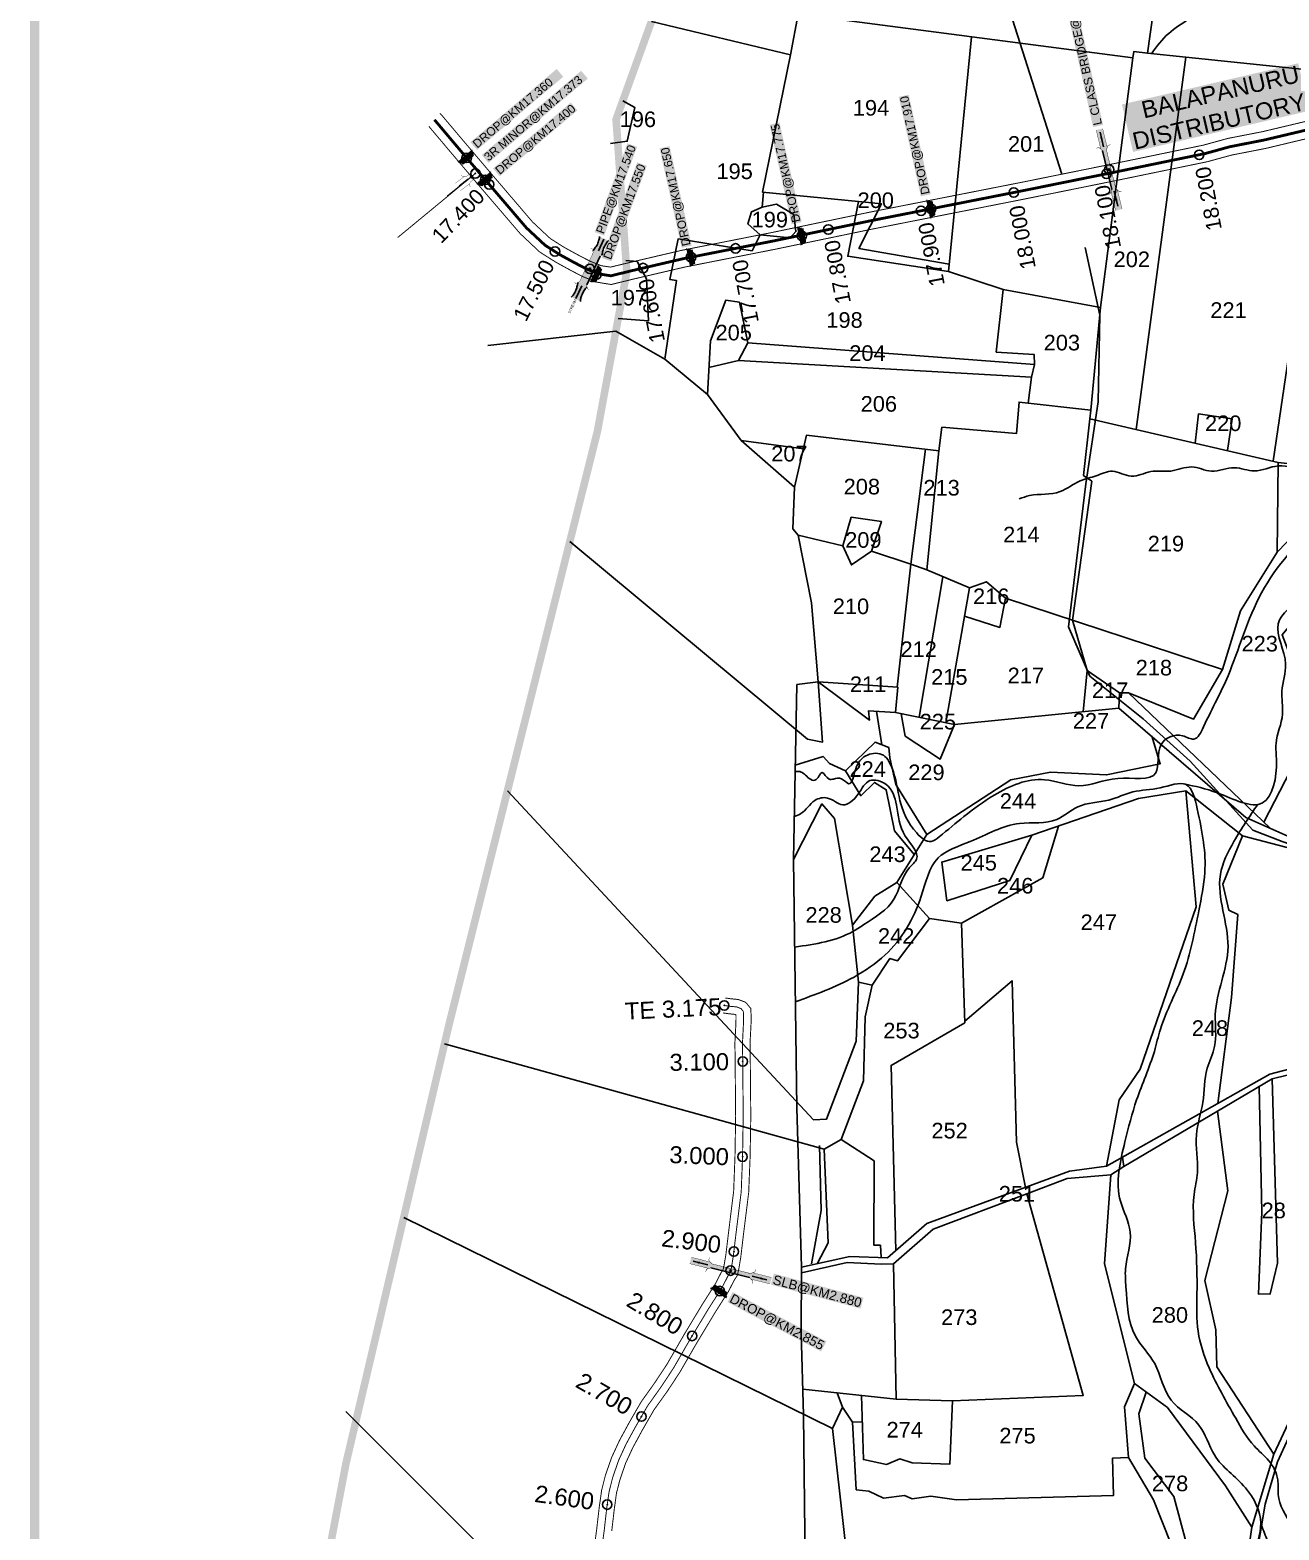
# Model space of a CAD drawing. Header units: inches. Extents: x 198958 to 218693, y 1596361 to 1611769.
# Drawn here: x 199244 to 200565, y 1605971 to 1607558 of the extents above; entities that cross this region are included whole.
import ezdxf
from ezdxf.enums import TextEntityAlignment as Align

# ---------------------------------------------------------------- set-up
doc = ezdxf.new("R2010")
doc.units = ezdxf.units.IN
doc.header["$LTSCALE"] = 15
doc.header["$MEASUREMENT"] = 0
doc.header["$PDMODE"] = 32
doc.header["$PDSIZE"] = 10
for name, pattern in [('ACAD_ISO02W100', [15, 12, -3]), ('ACAD_ISO03W100', [30, 12, -18]), ('HIDDEN2', [0.1875, 0.125, -0.0625])]:
    doc.linetypes.add(name, pattern=pattern)
for name, color, linetype in [('CANAL1', 7, 'Continuous'), ('CSMark', 72, 'Continuous'), ('PLOT NO', 7, 'Continuous'), ('PLOTS', 7, 'Continuous'), ('ROADS', 1, 'Continuous'), ('STREAMS', 4, 'Continuous'), ('STRUCTURE', 5, 'Continuous'), ('text2', 7, 'Continuous'), ('VILLAGE BOUNDAY', 5, 'Continuous'), ('VILLAGE BOUNDRY', 5, 'Continuous')]:
    doc.layers.add(name, color=color, linetype=linetype)
doc.styles.get("Standard").update_dxf_attribs({"font": 'arial.ttf'})
doc.dimstyles.get("Standard").update_dxf_attribs({"dimtxt": 0.18, "dimasz": 0.18, "dimexe": 0.18, "dimexo": 0.0625, "dimgap": 0.09, "dimtad": 0, "dimtih": 1, "dimtoh": 1, "dimdec": 4, "dimzin": 0, "dimdsep": 46, "dimtxsty": 'Standard', "dimcen": 0.09, "dimadec": 0, "dimazin": 0, "dimtfac": 1, "dimtdec": 4, "dimtofl": 0, "dimtmove": 0, "dimatfit": 3, "dimfxl": 1, "dimtolj": 1, "dimtzin": 0, "dimarcsym": 0})

# ---------------------------------------------------------------- blocks, each defined once
blk = doc.blocks.new('DROP')
h = blk.add_hatch()
h.set_pattern_fill('ANSI31', color=1, scale=10, angle=45)
h.set_pattern_definition([(90, (-324.4107, -25.7687), (-1.25, 0), [])])
h.paths.add_polyline_path([(-9.9, -4.3), (-13.8, 4.1), (13.8, 4.1), (10.2, -4.3)])
at = {"layer": 'STRUCTURE', "color": 5, "const_width": 0.49}
blk.add_lwpolyline([(-9.9, -4.3), (-13.8, 4.1), (13.8, 4.1), (10.2, -4.3), (-9.9, -4.3)], dxfattribs=at)
at = {"layer": 'STRUCTURE', "color": 5}
blk.add_circle((0, 0), 1.33, dxfattribs=at)
blk = doc.blocks.new('SLB')
at = {"layer": 'STRUCTURE'}
h = blk.add_hatch(dxfattribs=at)
h.set_pattern_fill('DOTS', color=6, scale=20, angle=320.3722, style=0)
h.set_pattern_definition([(320.372247934, (-159.4327, -72.9564), (1.2786241598, 0.5641323054), [0, -1.25])])
h.paths.add_polyline_path([(769699.5, 1706871.1), (769699.5, 1706861.1), (769729.1, 1706861.1), (769732.1, 1706863.1), (769792.1, 1706863.1), (769795.1, 1706861.1), (769824.7, 1706861.1), (769824.7, 1706871.1), (769795.1, 1706871.1), (769792.1, 1706869.1), (769732.1, 1706869.1), (769729.1, 1706871.1)])
at = {"layer": 'STRUCTURE', "color": 6, "linetype": 'ACAD_ISO02W100', "ltscale": 0.5, "const_width": 0.5}
for points in [[(769699.5, 1706871.1), (769729.1, 1706871.1)], [(769795.1, 1706871.1), (769824.7, 1706871.1)], [(769699.5, 1706861.1), (769729.1, 1706861.1)], [(769795.1, 1706861.1), (769824.7, 1706861.1)]]:
    blk.add_lwpolyline(points, dxfattribs=at)
at = {"layer": 'STRUCTURE', "color": 6, "const_width": 0.628}
for points in [[(769726.1, 1706877.1), (769726.1, 1706873.1), (769732.1, 1706869.1), (769792.1, 1706869.1), (769798.1, 1706873.1), (769798.1, 1706877.1)], [(769726.1, 1706855.1), (769726.1, 1706859.1), (769732.1, 1706863.1), (769792.1, 1706863.1), (769798.1, 1706859.1), (769798.1, 1706855.1)]]:
    blk.add_lwpolyline(points, dxfattribs=at)
at = {"layer": 'STRUCTURE', "color": 6}
blk.add_lwpolyline([(769732.1, 1706863.1), (769792.1, 1706863.1)], dxfattribs=at)
blk.add_lwpolyline([(769732.1, 1706863.1), (769792.1, 1706863.1)], dxfattribs=at)
at = {"layer": 'STRUCTURE', "color": 0}
blk.add_circle((769762.1, 1706866.1), 1.24, dxfattribs=at)
for points in [[(769703.8, 1706866), (769726.7, 1706866)], [(769818.6, 1706865.8), (769795.7, 1706865.8)]]:
    blk.add_leader(points, dimstyle='Standard', override={"dimasz": 10, "dimgap": 0.09, "dimtad": 0}, dxfattribs=at)
blk = doc.blocks.new('SP')
at = {"layer": 'STRUCTURE'}
h = blk.add_hatch(dxfattribs=at)
h.set_pattern_fill('DASH', color=256, scale=8, style=0)
edge = h.paths.add_edge_path()
edge.add_spline(control_points=[(769825.7, 1706742.1), (769825.3, 1706741.8), (769823.8, 1706740.8), (769820.9, 1706740.3), (769817, 1706739.7), (769811.4, 1706738.9), (769804, 1706739.7), (769798.4, 1706741), (769795.6, 1706741.6)], knot_values=[0, 0, 0, 0, 1.613557, 5.24513, 8.624976, 13.470124, 22.190216, 30.746377, 30.746377, 30.746377, 30.746377], degree=3, periodic=0)
edge.add_line((769795.6, 1706741.6), (769792.6, 1706739.6))
edge.add_line((769792.6, 1706739.6), (769732.6, 1706739.6))
edge.add_line((769732.6, 1706739.6), (769729.6, 1706741.6))
edge.add_spline(control_points=[(769729.6, 1706741.6), (769726.9, 1706740.9), (769721.3, 1706739.5), (769713.9, 1706738.5), (769708.3, 1706739.1), (769704.4, 1706739.6), (769701.5, 1706740), (769700, 1706741), (769699.5, 1706741.3)], knot_values=[0, 0, 0, 0, 8.556161, 17.276253, 22.121402, 25.501247, 29.13282, 30.746377, 30.746377, 30.746377, 30.746377], degree=3, periodic=0)
edge.add_line((769699.5, 1706741.3), (769699.5, 1706722.1))
edge.add_spline(control_points=[(769699.5, 1706722.1), (769700, 1706722.4), (769701.4, 1706723.4), (769704.3, 1706724), (769708.2, 1706724.5), (769713.8, 1706725.3), (769721.2, 1706724.5), (769726.8, 1706723.3), (769729.6, 1706722.6)], knot_values=[0, 0, 0, 0, 1.613557, 5.24513, 8.624976, 13.470124, 22.190216, 30.746377, 30.746377, 30.746377, 30.746377], degree=3, periodic=0)
edge.add_line((769729.6, 1706722.6), (769732.6, 1706724.6))
edge.add_line((769732.6, 1706724.6), (769792.6, 1706724.6))
edge.add_line((769792.6, 1706724.6), (769795.6, 1706722.6))
edge.add_spline(control_points=[(769795.6, 1706722.6), (769798.4, 1706723.3), (769803.9, 1706724.8), (769811.3, 1706725.8), (769817, 1706725.1), (769820.9, 1706724.7), (769823.8, 1706724.2), (769825.2, 1706723.3), (769825.7, 1706723)], knot_values=[0, 0, 0, 0, 8.556161, 17.276253, 22.121402, 25.501247, 29.13282, 30.746377, 30.746377, 30.746377, 30.746377], degree=3, periodic=0)
edge.add_line((769825.7, 1706723), (769825.7, 1706742.1))
h.paths.add_polyline_path([(769764.2, 1706732.1, -1), (769761.1, 1706732.1, -1)], flags=0)
h.paths.add_polyline_path([(769761.1, 1706732.1, 1), (769764.2, 1706732.1, 1)], flags=16)
at = {"layer": 'STRUCTURE', "const_width": 0.628}
for points in [[(769726.6, 1706747.6), (769726.6, 1706743.6), (769732.6, 1706739.6), (769792.6, 1706739.6), (769798.6, 1706743.6), (769798.6, 1706747.6)], [(769726.6, 1706716.6), (769726.6, 1706720.6), (769732.6, 1706724.6), (769792.6, 1706724.6), (769798.6, 1706720.6), (769798.6, 1706716.6)]]:
    blk.add_lwpolyline(points, dxfattribs=at)
at = {"layer": 'STRUCTURE', "color": 3}
blk.add_lwpolyline([(769732.6, 1706724.6), (769792.6, 1706724.6)], dxfattribs=at)
blk.add_lwpolyline([(769732.6, 1706724.6), (769792.6, 1706724.6)], dxfattribs=at)
at = {"layer": 'STRUCTURE', "color": 0}
blk.add_circle((769762.6, 1706732.1), 1.55, dxfattribs=at)
at = {"layer": 'STRUCTURE'}
for points in [[(769699.5, 1706741.3), (769700.9, 1706740.5), (769704.4, 1706739.6), (769707.8, 1706739.2), (769712.6, 1706738.8), (769721.3, 1706739.7), (769729.6, 1706741.6)], [(769825.7, 1706742.1), (769824.3, 1706741.3), (769820.8, 1706740.3), (769817.5, 1706739.8), (769812.7, 1706739.2), (769804, 1706739.9), (769795.6, 1706741.6)], [(769699.5, 1706722.1), (769700.9, 1706723), (769704.4, 1706724), (769707.7, 1706724.5), (769712.5, 1706725), (769721.2, 1706724.4), (769729.6, 1706722.6)], [(769825.7, 1706723), (769824.3, 1706723.8), (769820.8, 1706724.7), (769817.4, 1706725.1), (769812.6, 1706725.5), (769803.9, 1706724.6), (769795.6, 1706722.6)]]:
    blk.add_spline(points, degree=3, dxfattribs=at)
at = {"layer": 'STRUCTURE', "color": 0}
blk.add_text('STREAM', height=5, dxfattribs=at).set_placement((769684.3, 1706732.1), align=Align.MIDDLE_CENTER)
for points in [[(769727.4, 1706732.1), (769700.8, 1706732.1)], [(769824.4, 1706732.1), (769800.5, 1706732.1)]]:
    blk.add_leader(points, dimstyle='Standard', override={"dimasz": 10, "dimgap": 0.09, "dimtad": 0}, dxfattribs=at)
blk = doc.blocks.new('OT')
at = {"layer": 'STRUCTURE', "color": 190}
for points, const_width in [([(769751.4, 1706595.8), (769729.4, 1706595.8)], 0.5), ([(769775.2, 1706601.8), (769775.2, 1706597.8), (769769.2, 1706593.8), (769761.8, 1706593.8), (769754.4, 1706593.8), (769748.4, 1706597.8), (769748.4, 1706601.8)], 0.5), ([(769761.8, 1706593.8), (769761.8, 1706581)], 2.5), ([(769751.4, 1706579), (769729.4, 1706579)], 0.5), ([(769748.4, 1706573), (769748.4, 1706577), (769754.4, 1706581), (769761.8, 1706581), (769761.8, 1706581), (769761.8, 1706581), (769769.2, 1706581), (769775.2, 1706577), (769775.2, 1706573)], 0.5)]:
    blk.add_lwpolyline(points, dxfattribs=dict(at, const_width=const_width))
at = {"layer": 'STRUCTURE', "color": 0}
blk.add_circle((769761.8, 1706587.4), 1.87, dxfattribs=at)
blk.add_leader([(769732.6, 1706587.4), (769753.8, 1706587.4)], dimstyle='Standard', override={"dimasz": 10, "dimgap": 0.09, "dimtad": 0}, dxfattribs=at)

msp = doc.modelspace()

# ---------------------------------------------------------------- linework, layer by layer
at = {"layer": 'CANAL1', "color": 3, "linetype": 'HIDDEN2', "ltscale": 4, "true_color": 0x00ff00, "const_width": 3}
msp.add_lwpolyline([(199671.6, 1607462.7), (199672.2, 1607462.1), (199694.6, 1607435.5), (199717.6, 1607408.4), (199723.2, 1607401.8), (199768.8, 1607348.5), (199788.6, 1607330), (199804.5, 1607319.9), (199819.1, 1607311.9), (199832.1, 1607305.1), (199845.6, 1607299.7), (199858.1, 1607297.7), (199880.7, 1607303.2), (199934.7, 1607315.8), (200030.3, 1607334.6), (200133.2, 1607356), (200294.3, 1607387.8), (200385.8, 1607406.3), (200390.3, 1607407.2), (200486.9, 1607427.1), (200512.6, 1607434.2), (200548.9, 1607441.3), (200603.3, 1607454.2)], dxfattribs=at)
at = {"layer": 'CANAL1', "color": 200, "const_width": 1}
for points in [[(199677.4, 1607469.6), (199678.8, 1607468.2), (199701.5, 1607441.3), (199730.1, 1607407.6), (199775.3, 1607354.7), (199794.1, 1607337.1), (199809.1, 1607327.6), (199823.4, 1607319.8), (199835.9, 1607313.3), (199848, 1607308.4), (199857.7, 1607306.9), (199878.6, 1607311.9), (199932.8, 1607324.6), (200028.5, 1607343.5), (200131.4, 1607364.9), (200292.6, 1607396.6), (200388.5, 1607416), (200484.7, 1607435.9), (200510.5, 1607443), (200547, 1607450.1), (200601.3, 1607463)], [(199665.7, 1607455.8), (199687.7, 1607429.7), (199716.4, 1607395.9), (199762.3, 1607342.3), (199783, 1607322.8), (199800, 1607312.1), (199814.9, 1607303.9), (199828.3, 1607296.9), (199843.1, 1607291), (199858.5, 1607288.5), (199882.7, 1607294.4), (199936.6, 1607307), (200032, 1607325.8), (200135, 1607347.2), (200296.1, 1607379), (200392.1, 1607398.4), (200489, 1607418.4), (200514.6, 1607425.4), (200550.9, 1607432.5), (200605.3, 1607445.5)], [(199859.1, 1605970.3), (199861.8, 1605993.5), (199861.9, 1605994.7), (199862.3, 1605997), (199864.1, 1606010.3), (199867.8, 1606024.6), (199873.8, 1606042), (199881.4, 1606058.4), (199891.6, 1606077.2), (199903.6, 1606098.1), (199917.8, 1606117.9), (199931.2, 1606138.3), (199949.1, 1606169.3), (199967.8, 1606200.4), (199982.5, 1606223.6), (199988.6, 1606235.4), (199991.9, 1606240.6), (199993.5, 1606247.6), (199995.6, 1606260.4), (199998.6, 1606285.8), (200003.9, 1606328.3), (200005.4, 1606366), (200006, 1606401.9), (200006.1, 1606408.9), (200005.6, 1606464.5), (200005.6, 1606466.9), (200005.6, 1606467.7), (200005.3, 1606485.6), (200006.4, 1606507.1), (200006.5, 1606514.5), (200006.1, 1606522.9), (200000.6, 1606529.4), (199992.9, 1606532.3), (199985.2, 1606533.1), (199979.2, 1606533.9)], [(199841.5, 1605959.3), (199843.2, 1605972.3), (199845.9, 1605995.5), (199846.1, 1605996.9), (199846.4, 1605999.2), (199848.4, 1606013.3), (199852.4, 1606029.2), (199859, 1606048), (199867.1, 1606065.6), (199877.6, 1606085), (199890.2, 1606106.8), (199904.6, 1606127), (199917.6, 1606146.7), (199935.3, 1606177.4), (199954.2, 1606208.8), (199968.6, 1606231.5), (199974.7, 1606243.4), (199976.9, 1606246.9), (199977.8, 1606250.7), (199979.8, 1606262.7), (199982.8, 1606287.7), (199988, 1606329.6), (199989.4, 1606366.4), (199990, 1606402.2), (199990.1, 1606409), (199989.6, 1606464.3), (199989.6, 1606466.7), (199989.6, 1606467.5), (199989.3, 1606485.9), (199990.4, 1606507.6), (199990.5, 1606514.3), (199990.4, 1606516.2), (199989.3, 1606516.6), (199983.3, 1606517.2), (199976.8, 1606518.1)]]:
    msp.add_lwpolyline(points, dxfattribs=at)
at = {"layer": 'CANAL1', "color": 1, "linetype": 'HIDDEN2', "ltscale": 4, "const_width": 1, "elevation": 19}
msp.add_lwpolyline([(199715, 1607406), (199632.8, 1607338.2)], dxfattribs=at)
at = {"layer": 'CANAL1', "color": 1, "ltscale": 4, "const_width": 1, "elevation": 19}
msp.add_lwpolyline([(199715, 1607406), (199685.1, 1607382.2)], dxfattribs=at)
at = {"layer": 'CANAL1', "color": 1, "linetype": 'HIDDEN2', "ltscale": 4, "const_width": 1}
msp.add_lwpolyline([(199849.3, 1605957.2), (199851.2, 1605971.3), (199853.8, 1605994.5), (199854, 1605995.8), (199854.3, 1605998.1), (199856.3, 1606011.8), (199860.1, 1606026.9), (199866.4, 1606045), (199874.2, 1606062), (199884.6, 1606081.1), (199896.9, 1606102.4), (199911.2, 1606122.5), (199924.4, 1606142.5), (199942.2, 1606173.4), (199961, 1606204.6), (199975.6, 1606227.5), (199981.7, 1606239.4), (199984.4, 1606243.8), (199985.7, 1606249.1), (199987.7, 1606261.5), (199990.7, 1606286.7), (199996, 1606328.9), (199997.4, 1606366.2), (199998, 1606402), (199998.1, 1606408.9), (199997.6, 1606464.4), (199997.6, 1606466.8), (199997.6, 1606467.6), (199997.3, 1606485.7), (199998.4, 1606507.4), (199998.5, 1606514.4), (199998.2, 1606519.8), (199995.8, 1606522.7), (199991.1, 1606524.5), (199984.3, 1606525.1), (199978, 1606526)], dxfattribs=at)
at = {"layer": 'PLOTS', "color": 0}
for points in [[(199901.2, 1607566.8), (200048.2, 1607531.4), (200056.3, 1607574.5), (200088.8, 1607699.6)], [(200056.3, 1607574.5), (200410.1, 1607528.4), (200411, 1607534.8), (200425.4, 1607533), (200440.2, 1607639.1)], [(200239.6, 1607550.6), (200215, 1607302.1), (200108.6, 1607318.4), (200119.9, 1607376.4), (200018.4, 1607386.2), (200048.2, 1607531.4)], [(200410.1, 1607528.4), (200376, 1607264.1)], [(200413.7, 1607135.1), (200466, 1607529.1), (200425.4, 1607533)], [(200558.6, 1607101.6), (200619, 1607513), (200466, 1607529.1)], [(199857.8, 1607437.5), (199875.5, 1607440), (199883.4, 1607475.8), (199870.8, 1607482.7)], [(199915.4, 1607209.4), (199927.4, 1607292.9), (199920.5, 1607293.9), (199929.4, 1607336.9), (200007.4, 1607324.1), (200016.1, 1607341), (200002.9, 1607352.5), (200006.8, 1607365.2), (200018.2, 1607370.4), (200019.7, 1607386.1)], [(200016.1, 1607341), (200047.8, 1607337.7), (200053.8, 1607344.4), (200051.5, 1607362.4), (200033.4, 1607373.3), (200018.2, 1607370.4)], [(200119.9, 1607376.4), (200144.4, 1607373.8), (200120.4, 1607326.7), (200215.8, 1607309.9)], [(199874.1, 1607313.8), (199885.8, 1607312.9), (199895.9, 1607294.5), (199897.8, 1607250), (199865.9, 1607252.6)], [(200003.1, 1607226.9), (200306, 1607203.8), (200305.7, 1607214.5), (200265.7, 1607217), (200272.9, 1607283.3), (200215, 1607302.1)], [(199960.2, 1607172.2), (199963.4, 1607229), (199979.6, 1607271.9), (199994, 1607269.7), (200003.1, 1607226.9), (199993.1, 1607208), (199961.8, 1607200.6)], [(200272.9, 1607283.3), (200376, 1607264.1), (200365.7, 1607155.6)], [(200232.7, 1604846.4), (200186.1, 1604902.2), (200119.2, 1605034.9), (200091.8, 1605079.7), (200084.4, 1605277.5), (200082, 1605340.1), (200074.1, 1605467.4), (200067.7, 1605675.9), (200063.1, 1605968.2), (200061.7, 1606093.2), (200059.5, 1606179.7), (200059.8, 1606249.1), (200054.8, 1606417.7), (200051.2, 1606680.4), (200054.9, 1606865.3), (200077.4, 1606868.4), (200070.3, 1606952), (200056.2, 1607023.4), (200050.7, 1607030.2), (200052.5, 1607074.2), (199996, 1607123.5), (199960.2, 1607172.2), (199915.4, 1607209.4), (199863.5, 1607239.3)], [(199993.1, 1607208), (200303, 1607190.6), (200299.3, 1607163)], [(200303, 1607190.6), (200306, 1607203.8)], [(200204.9, 1607112.7), (200208.2, 1607137.6), (200287, 1607130.9), (200289.7, 1607164.1), (200365.7, 1607155.6), (200364.5, 1607146.5)], [(200192.3, 1606986.6), (200237.2, 1606967.8), (200255.3, 1606974.1), (200275.4, 1606956.8), (200504.7, 1606881.3), (200523.8, 1606943.4), (200562.8, 1607005.4), (200563.6, 1607100.4), (200364.5, 1607146.5), (200357.9, 1607086.5), (200366.8, 1607080.5), (200346.4, 1606933.4)], [(200476.1, 1607120.7), (200479.4, 1607151.6), (200515, 1607146.5), (200510, 1607112.8)], [(200052.5, 1607074.2), (200065, 1607129.1), (200204.9, 1607112.7), (200192.3, 1606986.6), (200175.3, 1606992.8)], [(199996, 1607123.5), (200061.7, 1607114.6)], [(200175.3, 1606992.8), (200191, 1607114.3)], [(200807.3, 1607119.3), (200723, 1607103.4), (200703.9, 1607117.2), (200683.2, 1607104.7), (200608.8, 1607095.3), (200563.6, 1607100.4)], [(200562.8, 1607005.4), (200592.3, 1607036), (200644.5, 1607072.8), (200654, 1607101)], [(200548.6, 1606719.9), (200582.3, 1606785.5), (200598.9, 1606836.9), (200567.8, 1606917.9), (200606.2, 1606964.1), (200651, 1606969), (200650.3, 1606993.5), (200623.6, 1606996.7), (200643.7, 1607072.2)], [(200161, 1606862.8), (200175.3, 1606992.8), (200133.9, 1607006.4), (200144.3, 1607037.8), (200112.3, 1607042.4), (200103.6, 1607012), (200056.2, 1607023.4)], [(199814.8, 1607016.7), (200066.2, 1606807.8), (200082.1, 1606804.5), (200077.4, 1606868.4)], [(200103.6, 1607012), (200112.5, 1606991.9), (200133.9, 1607006.4)], [(200184.2, 1606830.8), (200209.3, 1606979.5)], [(200237.2, 1606967.8), (200212.3, 1606825.1)], [(200231.9, 1606937.9), (200269.6, 1606925.9), (200275.4, 1606956.8)], [(200346.4, 1606933.4), (200361.6, 1606880.3), (200395.9, 1606856.5), (200405.6, 1606856.8), (200555.3, 1606713.4)], [(200361.6, 1606880.3), (200357.7, 1606836.7)], [(200405.6, 1606856.8), (200474.1, 1606828.7), (200504.7, 1606881.3)], [(200917.2, 1606772.3), (200866.7, 1606776.7), (200789.6, 1606771.2), (200758.2, 1606754.7), (200747.9, 1606732.6), (200690.4, 1606719.1), (200648.7, 1606682.5), (200640.5, 1606675.3), (200529.6, 1606724.9), (200395.4, 1606840.4), (200221.4, 1606823.3), (200159.2, 1606835.8), (200130.6, 1606837.7), (200131.7, 1606827.9), (200077.4, 1606868.4)], [(200077.4, 1606868.4), (200161.5, 1606862.8), (200159.2, 1606835.8)], [(200395.9, 1606856.5), (200395.4, 1606840.4)], [(200139.2, 1606837.1), (200144.8, 1606801.7)], [(200221.4, 1606823.3), (200206.3, 1606786.4), (200169.3, 1606810.9), (200165, 1606834.6)], [(200430, 1606810.7), (200439, 1606781.6), (200382.3, 1606769.8), (200323, 1606772.6), (200281.1, 1606764.7), (200192.1, 1606707), (200159.3, 1606759.7), (200153, 1606787.8), (200152, 1606799), (200137.6, 1606804.5), (200106.3, 1606774.3), (200089.2, 1606781.8), (200082.5, 1606789.4), (200053.2, 1606780.2)], [(200179, 1606685.7), (200158.2, 1606710.7), (200149.3, 1606754.1), (200136.8, 1606761.9), (200122.3, 1606747.9), (200106.3, 1606774.3)], [(199748.8, 1606752.9), (200072.5, 1606405.2), (200086.2, 1606405.9), (200117.7, 1606488.2), (200119.9, 1606550.8)], [(200640.5, 1606675.3), (200526.1, 1606705.5), (200466.1, 1606752.9), (200415.9, 1606744.8), (200303.3, 1606706), (200208, 1606677.7), (200213.4, 1606636.8), (200280, 1606658.2), (200303.3, 1606706)], [(200382.2, 1606356.1), (200395.5, 1606426.2), (200417.9, 1606458.7), (200477.1, 1606630.2), (200466.1, 1606752.9)], [(200051.2, 1606680.4), (200081.4, 1606739.2), (200094.6, 1606723.7), (200113.8, 1606611.1), (200119.9, 1606550.8), (200134.3, 1606547.6), (200153.2, 1606575.8), (200161.2, 1606573.2), (200194.9, 1606617.9)], [(200331.3, 1606715.7), (200315, 1606661.1), (200228.8, 1606613.1), (200194.9, 1606617.9), (200160.6, 1606656.1), (200192.1, 1606707)], [(200526.1, 1606705.5), (200505.2, 1606654.4), (200511.4, 1606626.9), (200521, 1606622.3), (200514.3, 1606534.5), (200499.8, 1606422.3)], [(200160.6, 1606656.1), (200137.4, 1606641.7), (200113.8, 1606611.1)], [(200159.5, 1606266.7), (200154.5, 1606462.7), (200232.6, 1606507.8), (200228.8, 1606613.1)], [(200134.3, 1606547.6), (200127.2, 1606514), (200125.4, 1606446.4), (200101.6, 1606384.3), (200083.8, 1606374), (199682.3, 1606485.5)], [(200232.6, 1606509.4), (200282.4, 1606552.1), (200287.2, 1606381.4), (200296.5, 1606333.5)], [(200689.5, 1606461.8), (200672.7, 1606408.7), (200649.3, 1606277.9), (200623.4, 1606190.1), (200605.3, 1606150.3), (200559.1, 1606051.4)], [(200557.5, 1606448.6), (200563, 1606253.3), (200555.4, 1606221), (200543, 1606220.6), (200546.5, 1606307.7), (200543.5, 1606440.3)], [(200499.7, 1606414.4), (200510.5, 1606330.1), (200486.2, 1606235.1), (200497.7, 1606183.1), (200498.8, 1606143.9), (200559.1, 1606051.4), (200535.9, 1605974.4), (200528.3, 1605921.7), (200482.1, 1605846.2), (200458.7, 1605812.8), (200443.1, 1605814.9), (200397, 1605744.7), (200394.8, 1605741.4), (200242.7, 1605739.9), (200230.8, 1605736.4), (200187.4, 1605740.7), (200178.9, 1605737.2), (200126.7, 1605742.7), (200083.7, 1605744)], [(200101.6, 1606384.3), (200136.4, 1606361.7), (200136.3, 1606272.4), (200143.1, 1606272.5), (200143.9, 1606259.3)], [(200078.6, 1606377.8), (200080.6, 1606309.2), (200070.2, 1606252.9)], [(200076.2, 1606252.7), (200087.9, 1606274.9), (200083.8, 1606374)], [(200113.6, 1606085.2), (200117.7, 1606013.9), (200130.8, 1606012.2), (200146.3, 1606004.8), (200168.5, 1606007.7), (200176.8, 1606004.2), (200196.5, 1606007.1), (200223.7, 1606003.1), (200389.7, 1606007.9), (200388.6, 1606047.3), (200405.6, 1606047.8), (200401.2, 1606101.4), (200411.7, 1606126.2), (200380, 1606252.7), (200386.8, 1606347)], [(200298, 1606326.8), (200357.6, 1606113.6), (200219.5, 1606107.9), (200159.9, 1606109.5), (200156.9, 1606252.8)], [(199639.2, 1606301.7), (200092.5, 1606078.6), (200109.2, 1605931), (200100.9, 1605885.1), (200092.7, 1605822.4), (200084.9, 1605782.6), (200082.3, 1605699.6), (200069.3, 1605624.7)], [(200159.9, 1606109.5), (200061, 1606120.3)], [(200092.5, 1606078.6), (200103.2, 1606101.3), (200097.3, 1606116.4)], [(200219.5, 1606107.9), (200216.7, 1606041), (200176.9, 1606042.4), (200163.7, 1606046.5), (200149.7, 1606040.7), (200125.2, 1606045.7), (200123.2, 1606113.5)], [(200405.6, 1606047.8), (200431.9, 1606003.3), (200459.9, 1605933), (200441.2, 1605920), (200462.1, 1605917.4), (200472, 1605936.8), (200453.4, 1606006.7), (200422.6, 1606047.2), (200416.3, 1606094), (200424, 1606117.2)], [(200411.7, 1606126.2), (200446.6, 1606101), (200508.1, 1606018), (200535.9, 1605974.4)], [(200132.7, 1605514.3), (200108.3, 1605536.8), (200081.9, 1605592.6), (199577.9, 1606096.7)], [(200103.2, 1606101.3), (200113.6, 1606085.2), (200124, 1606085.5)]]:
    msp.add_lwpolyline(points, dxfattribs=at)
at = {"layer": 'ROADS', "linetype": 'ACAD_ISO03W100'}
for points in [[(200027.7, 1608051.2), (200163.3, 1607887.5), (200154.6, 1607784.3), (200211.9, 1607705.5), (200280.2, 1607576.7), (200359.7, 1607327.5), (200375.2, 1607256.2), (200373.5, 1607164.5), (200360.5, 1607077.7), (200342.2, 1606926.4), (200364.5, 1606874.2), (200421, 1606829.1)], [(200692.9, 1606454), (200683.4, 1606415.4), (200636.8, 1606208), (200574.5, 1606068.9), (200563, 1606043.3), (200549.9, 1605998.6), (200538.7, 1605931.9), (200498.7, 1605852.4), (200418.7, 1605724.4), (200261.6, 1605473.4), (200231.8, 1605421.5), (200206.6, 1605319.5), (200189, 1605170.8), (200178, 1605070.6), (200155.8, 1604938)]]:
    msp.add_lwpolyline(points, dxfattribs=at)
at = {"layer": 'ROADS'}
for points in [[(200421, 1606829.1), (200470.8, 1606784.3), (200536.9, 1606711.5), (200568, 1606699.4), (200670.9, 1606663.9)], [(200686.2, 1606469.2), (200639.5, 1606475.5), (200554.8, 1606453.3), (200382.2, 1606356.1), (200343.1, 1606350.6), (200192.4, 1606295.4), (200150.7, 1606259), (200111, 1606260.4), (200059.8, 1606249.1)], [(200400.6, 1606355.7), (200499.7, 1606414.4), (200557.5, 1606448.6), (200640.8, 1606469), (200689.5, 1606461.8)], [(200059.8, 1606243.1), (200108.1, 1606254.3), (200143.9, 1606252.4), (200156.9, 1606252.8), (200199.1, 1606289.6), (200298, 1606326.8), (200340.8, 1606343), (200386.8, 1606347), (200400.6, 1606355.7), (200399, 1606365.5)]]:
    msp.add_lwpolyline(points, dxfattribs=at)
at = {"layer": 'STREAMS'}
for points in [[(200544.4, 1607645.3), (200510.1, 1607606.7), (200469.4, 1607569.5), (200448, 1607554.1), (200429.7, 1607532.6)], [(201562.8, 1607098.8), (201539.9, 1607099.1), (201511.2, 1607092.8), (201479.5, 1607090.9), (201465.2, 1607085.7), (201435.2, 1607082.5), (201421.8, 1607075), (201409.1, 1607071.4), (201379.9, 1607064.8), (201363.7, 1607045.3), (201352.1, 1607031.5), (201332.9, 1607023.7), (201318.1, 1607015), (201299.1, 1607009.7), (201288.8, 1607001.6), (201271.9, 1606990.7), (201240.8, 1606972.5), (201205.4, 1606984.8), (201176.8, 1607000.6), (201162.5, 1607014.8), (201150.8, 1607022.1), (201130.3, 1607043.9), (201119.8, 1607048.7), (201108.8, 1607052), (201091.6, 1607065.6), (201072.9, 1607071), (201064.1, 1607077.9), (201048.7, 1607083.2), (201029.9, 1607086.9), (201015.3, 1607098.9), (201006.4, 1607096.9), (200990.3, 1607099), (200982.4, 1607101), (200970.2, 1607100.7), (200956.3, 1607095.6), (200940, 1607093.6), (200916.8, 1607081.7), (200899.8, 1607076.1), (200885.6, 1607068.9), (200875.1, 1607059.9), (200860.4, 1607052.4), (200828.3, 1607058.3), (200808.5, 1607059.3), (200799.6, 1607063.3), (200793.3, 1607068.2), (200778.1, 1607070.2), (200762.6, 1607069.8), (200745.8, 1607071.3), (200731.3, 1607068.8), (200713.4, 1607068.3), (200698, 1607065.3), (200685.4, 1607063.8), (200647.8, 1607034.5), (200630.8, 1607012.4), (200623.7, 1606997.3), (200634.2, 1606979.5), (200634.4, 1606974.2), (200607.7, 1606971.2), (200589.3, 1606959), (200563.8, 1606929.7), (200571.6, 1606887.1), (200567.6, 1606858.5), (200568.3, 1606834.3), (200561.5, 1606803.2), (200562, 1606784.6), (200547.1, 1606740.2), (200499.5, 1606750.8), (200464.5, 1606760.3)], [(200666.5, 1607091.4), (200608.3, 1607038.4), (200546.1, 1606962.5), (200510.7, 1606874.7), (200484.7, 1606820.6), (200474.6, 1606807.7), (200462.6, 1606811.3), (200440, 1606802), (200434.4, 1606772.1), (200394.2, 1606766.1), (200353, 1606758.3), (200316.8, 1606764.8), (200263.6, 1606748.5), (200231.5, 1606725.8), (200205.2, 1606704.3), (200196.8, 1606699.5), (200181.5, 1606708.5), (200163.8, 1606742.7), (200155.2, 1606777.7), (200144.4, 1606791.6), (200127.6, 1606790), (200117.1, 1606776.3), (200109.5, 1606760.5), (200102, 1606765.7), (200093.5, 1606765.5), (200089, 1606765.4), (200081.6, 1606772.3), (200073.9, 1606764.2), (200067.9, 1606766.2), (200058, 1606773.3), (200053.1, 1606773.4)], [(200052.1, 1606726), (200059.1, 1606728.9), (200073.9, 1606742.8), (200087.3, 1606745.4), (200103.3, 1606738.3), (200119.7, 1606749.5), (200132, 1606763.8), (200148.9, 1606759.9), (200160.1, 1606737.9), (200169.5, 1606705.2), (200181.4, 1606680.8), (200173.9, 1606671.8), (200157.5, 1606638.4), (200125.6, 1606611.5), (200114.5, 1606604.5), (200052.5, 1606587.8)], [(200053.2, 1606529.9), (200115.3, 1606556.1), (200148.1, 1606579.4), (200186.4, 1606641.6), (200204.2, 1606682), (200238.1, 1606699.4), (200290.3, 1606718.5), (200329.8, 1606722.8), (200351.8, 1606736.1), (200384.7, 1606743.2), (200410.1, 1606751.8), (200439.1, 1606756.2), (200466.3, 1606759.6), (200478.2, 1606733.9), (200486.1, 1606666.6), (200479.8, 1606626.1), (200463.3, 1606559.3), (200439.2, 1606500.8), (200432.8, 1606477.5), (200414.1, 1606426.3), (200401.7, 1606381.9), (200397, 1606318.9), (200407.3, 1606286.4), (200402.3, 1606247.4), (200402.8, 1606228.3), (200412.8, 1606176.4), (200433.2, 1606147.2), (200450.5, 1606108.5), (200479.9, 1606082.3), (200496.3, 1606050.6), (200529.2, 1606015.8), (200545.3, 1605978.4), (200536.5, 1605943.2), (200520.2, 1605898), (200488.3, 1605848.8), (200464.3, 1605815.3), (200420.3, 1605731.8), (200367.6, 1605643.8), (200280.4, 1605504.3), (200235.2, 1605423.2), (200210.5, 1605346.3), (200188.1, 1605142.5), (200177.6, 1605063.1), (200179.9, 1604981.9), (200174.2, 1604925.8)], [(200193.3, 1604893.7), (200191.7, 1604948.5), (200195.6, 1605064), (200204.1, 1605135.9), (200213.8, 1605192.6), (200219.2, 1605247.8), (200225.2, 1605281.1), (200242.7, 1605346.3), (200269.6, 1605394.7), (200290, 1605428.4), (200337.9, 1605459.6), (200388.4, 1605496.1), (200431, 1605523.5), (200473.4, 1605565.3), (200490.1, 1605600), (200505.8, 1605614.7), (200515.5, 1605628.3), (200531, 1605654.5), (200544.7, 1605683.9), (200553.5, 1605699.4), (200559.8, 1605754), (200558.6, 1605793.7), (200558, 1605817.5), (200554.4, 1605833.7), (200560.2, 1605849.9), (200559.5, 1605874), (200559, 1605894), (200557.9, 1605930.8), (200556.6, 1605950.4), (200551.9, 1605961.5), (200545.3, 1605978.4)]]:
    msp.add_spline(points, degree=3, dxfattribs=at)
for points, knots in [([(201658.4, 1607143.1), (201644.5, 1607140.5), (201630.5, 1607137.9), (201616.6, 1607135.2), (201611.4, 1607134.2), (201596.4, 1607131.4), (201569.4, 1607139.7), (201538.1, 1607136.2), (201505.4, 1607133.8), (201475.6, 1607141.7), (201441, 1607136), (201413.8, 1607117.7), (201380.2, 1607118), (201361.6, 1607089.5), (201330.2, 1607079.4), (201303.5, 1607066.6), (201273.4, 1607062.4), (201243.8, 1607055.9), (201209, 1607065.4), (201168.7, 1607055.8), (201131.7, 1607084.7), (201089.7, 1607107.9), (201051.7, 1607136.2), (201011.1, 1607150.5), (200966.3, 1607146.9), (200924.1, 1607146), (200877.9, 1607146.6), (200852.8, 1607118.4), (200817.7, 1607121.9), (200787.8, 1607104.2), (200757.6, 1607104.2), (200732.9, 1607097.2), (200708.4, 1607096.3), (200686.9, 1607101.3), (200666.7, 1607087.8), (200635.2, 1607098.9), (200600, 1607084.7), (200565.5, 1607101.6), (200540, 1607087.5), (200516.4, 1607098.4), (200494.1, 1607087.1), (200471.9, 1607099.3), (200450.8, 1607088.7), (200428.8, 1607093.4), (200408.6, 1607081.5), (200389.3, 1607094.7), (200371.4, 1607085.2), (200351.8, 1607081.9), (200331.8, 1607064.6), (200307.5, 1607068), (200293.6, 1607063.2), (200290, 1607062)], [-42.041148, -42.041148, -42.041148, -42.041148, 0, 0, 0, 15.983825, 45.320305, 81.994342, 109.698642, 143.053002, 173.098614, 211.57769, 239.721907, 265.282426, 304.995273, 335.743171, 353.945879, 395.844011, 424.563778, 460.208696, 513.010343, 554.129066, 606.376026, 654.397645, 678.660138, 739.984381, 785.436464, 805.808043, 846.305796, 880.479226, 907.213285, 935.038705, 956.975992, 980.785134, 997.685614, 1024.535022, 1072.534616, 1104.097891, 1129.774566, 1150.983345, 1175.713841, 1196.994267, 1219.473231, 1240.710181, 1261.827036, 1282.399937, 1300.283364, 1318.077135, 1342.047546, 1374.6064, 1385.984166, 1385.984166, 1385.984166, 1385.984166]), ([(200542, 1606738.6), (200533.4, 1606725.9), (200517.8, 1606702.8), (200492.5, 1606652.8), (200523, 1606588.3), (200492.6, 1606530), (200500.2, 1606485), (200485, 1606456.3), (200486.7, 1606423.5), (200473.4, 1606388), (200481.1, 1606354.7), (200471.7, 1606317.3), (200477.4, 1606274.1), (200478.4, 1606226.1), (200476.5, 1606180.9), (200492.1, 1606135.8), (200514.7, 1606097.1), (200534, 1606062.1), (200554.8, 1606045.6), (200565, 1606026.9), (200561.8, 1606001.7), (200576.6, 1605978.9), (200592.9, 1605955), (200587.5, 1605933.5), (200597.8, 1605917.4), (200597.3, 1605897.8), (200588.2, 1605878.1), (200593.3, 1605855.1), (200582.4, 1605826.5), (200587.9, 1605795.6), (200588.4, 1605762.5), (200587.6, 1605733.9), (200595, 1605703), (200579.3, 1605684.7), (200573, 1605667.3), (200579.4, 1605648), (200555.5, 1605629.4), (200576.5, 1605601.8), (200560.8, 1605573), (200566.6, 1605542.5), (200581.9, 1605512.7), (200586.8, 1605480.8), (200589.1, 1605447.4), (200603.3, 1605414.5), (200611.3, 1605378.8), (200612.8, 1605346.9), (200608.9, 1605324.4), (200620.9, 1605311), (200624.3, 1605293.7), (200620.5, 1605259.9), (200582.6, 1605226.6), (200600.8, 1605168.2), (200597.4, 1605106.6), (200598.5, 1605051.2), (200577.6, 1605006.9), (200591, 1604969.7), (200548.2, 1604949), (200563.9, 1604912.8), (200589.5, 1604885.5), (200617.4, 1604849.7), (200621.5, 1604814.5), (200623.4, 1604798.3), (200626, 1604776.1), (200628.6, 1604753.8), (200631.2, 1604731.6)], [0, 0, 0, 0, 46.376503, 84.353614, 160.885252, 234.436385, 267.742677, 292.135715, 328.461965, 363.539127, 403.174832, 426.768944, 477.52171, 531.918338, 571.624976, 611.882559, 672.282236, 707.405058, 729.458692, 751.608675, 767.326448, 802.881955, 829.445549, 850.220137, 863.370211, 884.315675, 905.942699, 926.990635, 951.659485, 994.848747, 1018.524468, 1050.77975, 1082.21499, 1105.986661, 1118.953457, 1136.266556, 1161.131995, 1188.854441, 1217.580049, 1251.069963, 1277.63614, 1317.960908, 1346.548042, 1377.41856, 1424.589768, 1454.755039, 1474.894065, 1487.730474, 1505.903565, 1526.104386, 1588.170441, 1633.995221, 1694.568439, 1776.679023, 1793.865547, 1840.432157, 1869.903153, 1907.190739, 1931.330333, 1987.822767, 2036.181597, 2036.181597, 2036.181597, 2102.46198, 2102.46198, 2102.46198, 2102.46198])]:
    msp.add_open_spline(points, degree=3, knots=knots, dxfattribs=at)
at = {"layer": 'text2', "color": 5, "const_width": 10}
msp.add_lwpolyline([(199249, 1611176.2), (208233.7, 1611176.2), (208233.7, 1598880.5), (199249, 1598880.5)], close=True, dxfattribs=at)
at = {"layer": 'text2', "color": 2}
for p in [(200480.2, 1607425.7), (199729.6, 1607394.4), (200382.2, 1607405.5), (200284.2, 1607385.8), (200186.1, 1607366.5), (200088.1, 1607346.7), (199799.1, 1607323.3), (199990.1, 1607326.7), (199892.3, 1607305.9)]:
    msp.add_point(p, dxfattribs=at)
at = {"layer": 'text2', "color": 3}
for p in [(199705.7, 1607422.4), (200385, 1607410, 26), (199715, 1607406, 19), (199725.4, 1607399.2), (200196.7, 1607368.6), (200060, 1607340, 24), (199942.9, 1607317.4), (199836, 1607305, 21), (199843, 1607299, 22), (199984.8, 1606245.6, 1), (199973.3, 1606224, 2), (199854.3, 1605998.1, 1)]:
    msp.add_point(p, dxfattribs=at)
at = {"layer": 'text2', "color": 2, "linetype": 'Continuous'}
for p in [(199978, 1606526), (199997.6, 1606466.8), (199997.4, 1606366.1), (199988.2, 1606265.8), (199944.1, 1606176.5), (199890.5, 1606091.3)]:
    msp.add_point(p, dxfattribs=at)
at = {"layer": 'VILLAGE BOUNDAY', "linetype": 'ACAD_ISO02W100', "ltscale": 0.2, "const_width": 8}
for points in [[(199875, 1607301.8), (199863.7, 1607463.2), (199955.1, 1607716.1), (200027.4, 1608049.4), (200094.4, 1608449), (200176.6, 1608832.8), (200265.4, 1609227.7), (200257.4, 1609311), (200358.2, 1609589.7), (200399.3, 1609590.9), (200507.7, 1609560.2), (200603.5, 1609525), (200662.1, 1609501), (200771.9, 1609477.4), (200834, 1609460.4), (201074.6, 1609366.5), (201151.8, 1609335.9), (201196.6, 1609317.3), (201276.7, 1609299.1)], [(200070.3, 1604829.4), (199482, 1605020.1), (199485.2, 1605057), (199479.4, 1605478.7), (199483.3, 1605543.8), (199578, 1606041.3), (199687.6, 1606508.1), (199844, 1607133.5), (199875, 1607301.8)]]:
    msp.add_lwpolyline(points, dxfattribs=at)
at = {"layer": 'VILLAGE BOUNDRY', "linetype": 'Continuous'}
msp.add_lwpolyline([(199863.5, 1607239.3), (199728, 1607224)], dxfattribs=at)

# ---------------------------------------------------------------- block references
for p, xscale, yscale, zscale, rotation in [((199705.7, 1607422.4), 0.7, 0.7, 0.7, 40.35502782581111), ((199725.4, 1607399.2), 0.7, 0.7, 0.7, 40.35502782581111), ((200196.7, 1607368.6), 0.7000000000000006, 0.7000000000000006, 0.7000000000000006, 101.3683632389424), ((200060, 1607340, 24), 0.7000000000000006, 0.7000000000000006, 0.7000000000000006, 101.3683632389424), ((199942.9, 1607317.4), 0.7000000000000006, 0.7000000000000006, 0.7000000000000006, 101.3683632389424), ((199843, 1607299, 22), 0.7000000000000002, 0.7000000000000002, 0.7000000000000002, 64.76230759523399), ((199973.3, 1606224, 2), 0.6999999999999997, 0.6999999999999997, 0.6999999999999997, 148.3878081419048)]:
    msp.add_blockref('DROP', p, dxfattribs=dict(xscale=xscale, yscale=yscale, zscale=zscale, rotation=rotation))
at = {"layer": 'STRUCTURE', "color": 0}
for name, p, xscale, yscale, zscale, rotation in [('SLB', (-1087451.9, 1851089.4, 26), 0.7, 0.7, 0.7, 283.5598043644599), ('SLB', (-1087451.9, 1851089.4, 26), 0.7, 0.7, 0.7, 283.5598043644599), ('OT', (428814.9, 584333), 0.5599999999999999, 0.5599999999999999, 0.5599999999999999, 36.90035883459345), ('SP', (880440.2, 809750.6, 21), 0.5599999999999999, 0.5599999999999999, 0.5599999999999999, 64.75235738572583), ('SLB', (-614523.5, 579367, 1), 0.7, 0.7, 0.7, 345.8533642537287), ('SLB', (-614523.5, 579367, 1), 0.7, 0.7, 0.7, 345.8533642537287)]:
    msp.add_blockref(name, p, dxfattribs=dict(at, xscale=xscale, yscale=yscale, zscale=zscale, rotation=rotation))

# ---------------------------------------------------------------- texts
at = {"layer": 'CSMark', "color": 1}
for s, height, rotation, p in [('18.200', 16, 100.7817, (200496.4, 1607345.7)), ('17.400', 16, 46.2346, (199673, 1607336.4)), ('18.100', 16, 100.7817, (200389.9, 1607326.3)), ('18.000', 16, 100.7817, (200299.7, 1607304.8)), ('17.900', 16, 100.7817, (200203.5, 1607286.8)), ('17.800', 16, 100.7817, (200104.2, 1607268.1)), ('17.500', 16, 63.2153, (199761.3, 1607251.8)), ('17.700', 16, 100.7817, (200006.9, 1607247.4)), ('17.600', 16, 100.7817, (199907.6, 1607227.2)), ('TE 3.175', 18, 2.8086, (199873, 1606519.9)), ('3.100', 18, 0.752, (199920.2, 1606465.8)), ('3.000', 18, 357.7376, (199920.1, 1606368.4)), ('2.900', 18, 353.1727, (199912, 1606280.3)), ('2.800', 18, 328.9028, (199877.9, 1606216.6)), ('2.700', 18, 330.1289, (199824, 1606131)), ('2.600', 18, 352.0768, (199777.9, 1606010))]:
    msp.add_text(s, height=height, rotation=rotation, dxfattribs=at).set_placement(p, align=Align.MIDDLE_LEFT)
at = {"layer": 'PLOT NO'}
for s, p in [('194', (200114, 1607467.1)), ('196', (199867.5, 1607455)), ('201', (200278, 1607428.9)), ('195', (199969.8, 1607400)), ('200', (200119, 1607369.4)), ('199', (200007, 1607348.9)), ('202', (200389.7, 1607306.9)), ('197', (199858, 1607266.3)), ('221', (200492, 1607253.2)), ('198', (200086, 1607242.7)), ('205', (199968.8, 1607229.4)), ('204', (200110.2, 1607207.7)), ('203', (200315.8, 1607218.8)), ('206', (200122.3, 1607154)), ('220', (200486.4, 1607133.5)), ('207', (200027.7, 1607101.4)), ('208', (200104.3, 1607066.5)), ('213', (200188.6, 1607065.3)), ('214', (200272.9, 1607015.8)), ('209', (200105.9, 1607010.1)), ('219', (200425.8, 1607006.2)), ('210', (200092.8, 1606939.9)), ('216', (200241.1, 1606950.5)), ('212', (200164.4, 1606894.5)), ('223', (200525, 1606900.4)), ('218', (200413.1, 1606875)), ('211', (200110.9, 1606857.5)), ('215', (200196.8, 1606865.2)), ('217', (200277.7, 1606866.8)), ('217', (200366.8, 1606851.1)), ('225', (200184.7, 1606818)), ('227', (200346.6, 1606818.8)), ('224', (200110.5, 1606767.8)), ('229', (200172.6, 1606764.3)), ('244', (200269.4, 1606734)), ('243', (200131.5, 1606677.7)), ('245', (200227.9, 1606668.7)), ('246', (200266.5, 1606644.4)), ('228', (200063.9, 1606613.5)), ('247', (200354.8, 1606605.8)), ('242', (200140.6, 1606591.2)), ('253', (200146.2, 1606491.2)), ('248', (200472.4, 1606493.8)), ('252', (200197.1, 1606385.4)), ('251', (200268.3, 1606318.6)), ('282', (200546.2, 1606301)), ('280', (200430, 1606190.5)), ('273', (200207.3, 1606188.1)), ('274', (200149.6, 1606069.1)), ('275', (200268.9, 1606062.8)), ('278', (200430.2, 1606012.3))]:
    msp.add_text(s, height=16.5, dxfattribs=at).set_placement(p)
at = {"layer": 'STRUCTURE', "color": 5, "attachment_point": 1, "bg_fill": 1, "box_fill_scale": 1.1, "bg_fill_color": 7, "bg_fill_true_color": 16777215, "bg_fill_transparency": 0}
for s, insert, char_height, width, rotation in [('L CLASS BRIDGE@KM17.400/18.100', (200368.7, 1607456.1), 9, 214.93, 102.5223), ('DROP@KM17.360', (199711, 1607439), 9, 117.713, 40.3135), ('3R MINOR@KM17.373', (199723, 1607425.3), 9, 135.956, 40.3135), ('\\pxqr;{\\C1;BALAPANURU DISTRIBUTORY}', (200400.7, 1607477.6), 18, 187.756, 13.1485), ('DROP@KM17.400', (199734.9, 1607411.1), 9, 105.892, 40.3135), ('DROP@KM17.910', (200186.6, 1607382.8), 9, 105.892, 102.5223), ('DROP@KM17.775', (200050, 1607353.3), 9, 105.99, 102.5223), ('PIPE@KM17.540', (199842.1, 1607344.5), 9, 98.267, 69.6465), ('DROP@KM17.650', (199933.7, 1607328.4), 9, 105.892, 102.5223), ('DROP@KM17.550', (199849.7, 1607317.2), 9, 105.923, 69.6465), ('SLB@KM2.880', (200031.2, 1606241.2), 10, 96.041, 344.9612), ('DROP@KM2.855', (199987.4, 1606221.6), 10, 109.998, 332.1814)]:
    msp.add_mtext(s, dxfattribs=dict(at, insert=insert, char_height=char_height, width=width, rotation=rotation))

doc.saveas('drawing.dxf')
